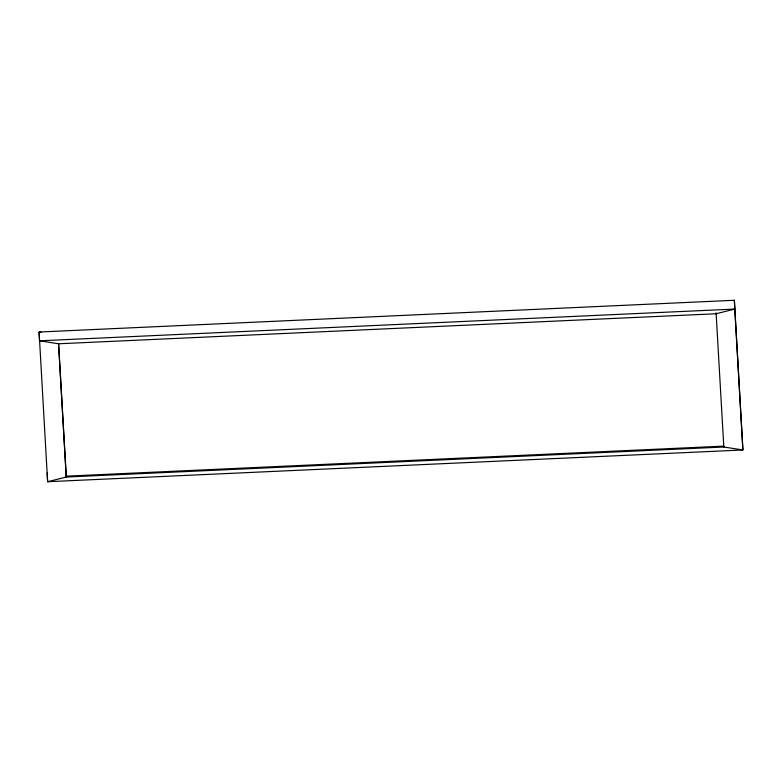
<?xml version="1.0" encoding="UTF-8"?>
<svg xmlns="http://www.w3.org/2000/svg" width="782" height="782" viewBox="0 0 782 782"><rect width="100%" height="100%" fill="white"/><g stroke="black" fill="none" stroke-linecap="round" stroke-linejoin="round"><path stroke-width="1.17" d="M716.136 313.758L734.777 309.066L734.376 300.278L39.1 332.027L39.501 340.815L58.572 343.777L716.136 313.758L716.097 312.878L723.819 447.011L742.9 449.973L734.376 300.278M39.501 340.815L734.777 309.066L742.9 449.973L47.624 481.722L39.1 332.027L41.28 332.36M58.601 344.109L66.216 476.16L723.78 446.131L723.819 447.011L66.255 477.04L47.624 481.722L47.223 472.934M58.572 343.777L66.255 477.04L66.216 476.16"/></g></svg>
